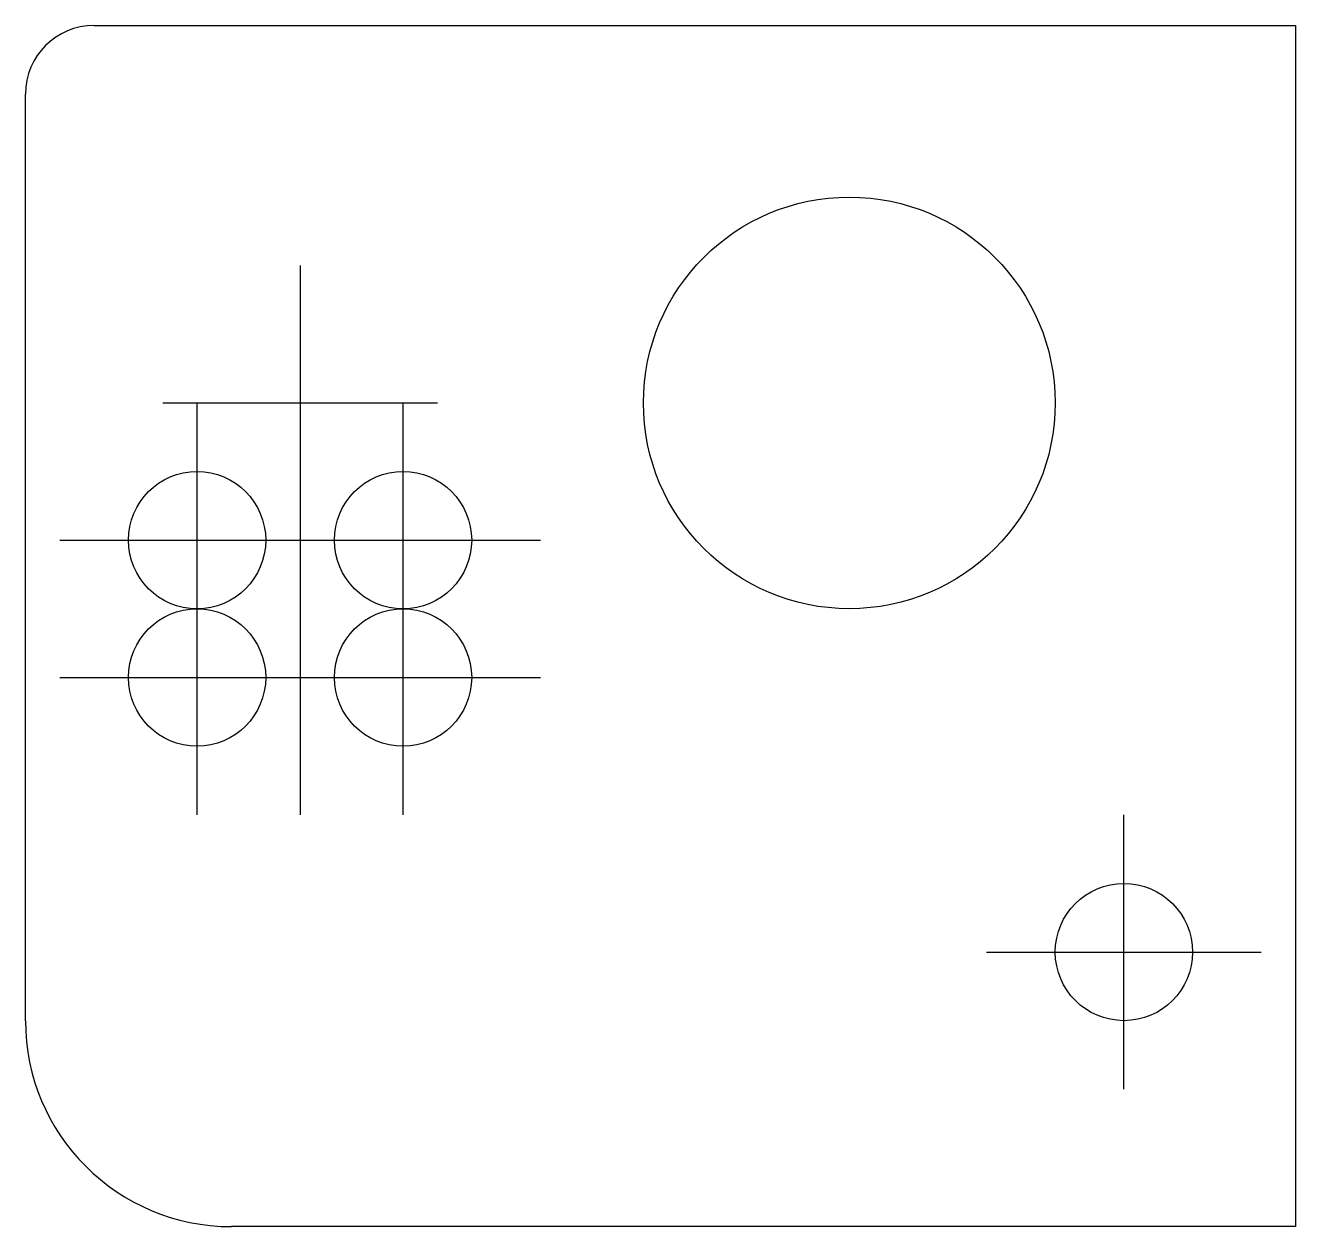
# Model space of a CAD drawing. Extents: x 0 to 9.25, y 0.5 to 9.25.
import ezdxf

# ---------------------------------------------------------------- set-up
doc = ezdxf.new("R2010")
doc.units = 0
doc.header["$MEASUREMENT"] = 0
doc.header["$PDMODE"] = 34
for name, color, linetype in [('CUT', 7, 'CONTINUOUS'), ('PUNCH', 7, 'CONTINUOUS'), ('SCRIBE', 7, 'CONTINUOUS')]:
    doc.layers.add(name, color=color, linetype=linetype)

msp = doc.modelspace()

# ---------------------------------------------------------------- linework, layer by layer
at = {"layer": 'CUT', "color": 1}
for p, q in [((0.5, 9.25), (9.25, 9.25)), ((9.25, 9.25), (9.25, 0.5)), ((0, 2), (0, 8.75)), ((9.25, 0.5), (1.5, 0.5))]:
    msp.add_line(p, q, dxfattribs=at)
msp.add_circle((6, 6.5), 1.4991, dxfattribs=at)
for centre, radius, start, end in [((0.5, 8.75), 0.5, 90, 180), ((1.5, 2), 1.5, 180, 270)]:
    msp.add_arc(centre, radius, start, end, dxfattribs=at)
at = {"layer": 'PUNCH', "color": 5}
for p in [(1.25, 5.5), (2.75, 5.5), (1.25, 4.5), (2.75, 4.5), (8, 2.5)]:
    msp.add_point(p, dxfattribs=at)
at = {"layer": 'SCRIBE', "color": 2}
for p, q in [((2, 7.5), (2, 3.5)), ((1, 6.5), (3, 6.5))]:
    msp.add_line(p, q, dxfattribs=at)

doc.saveas('drawing.dxf')
